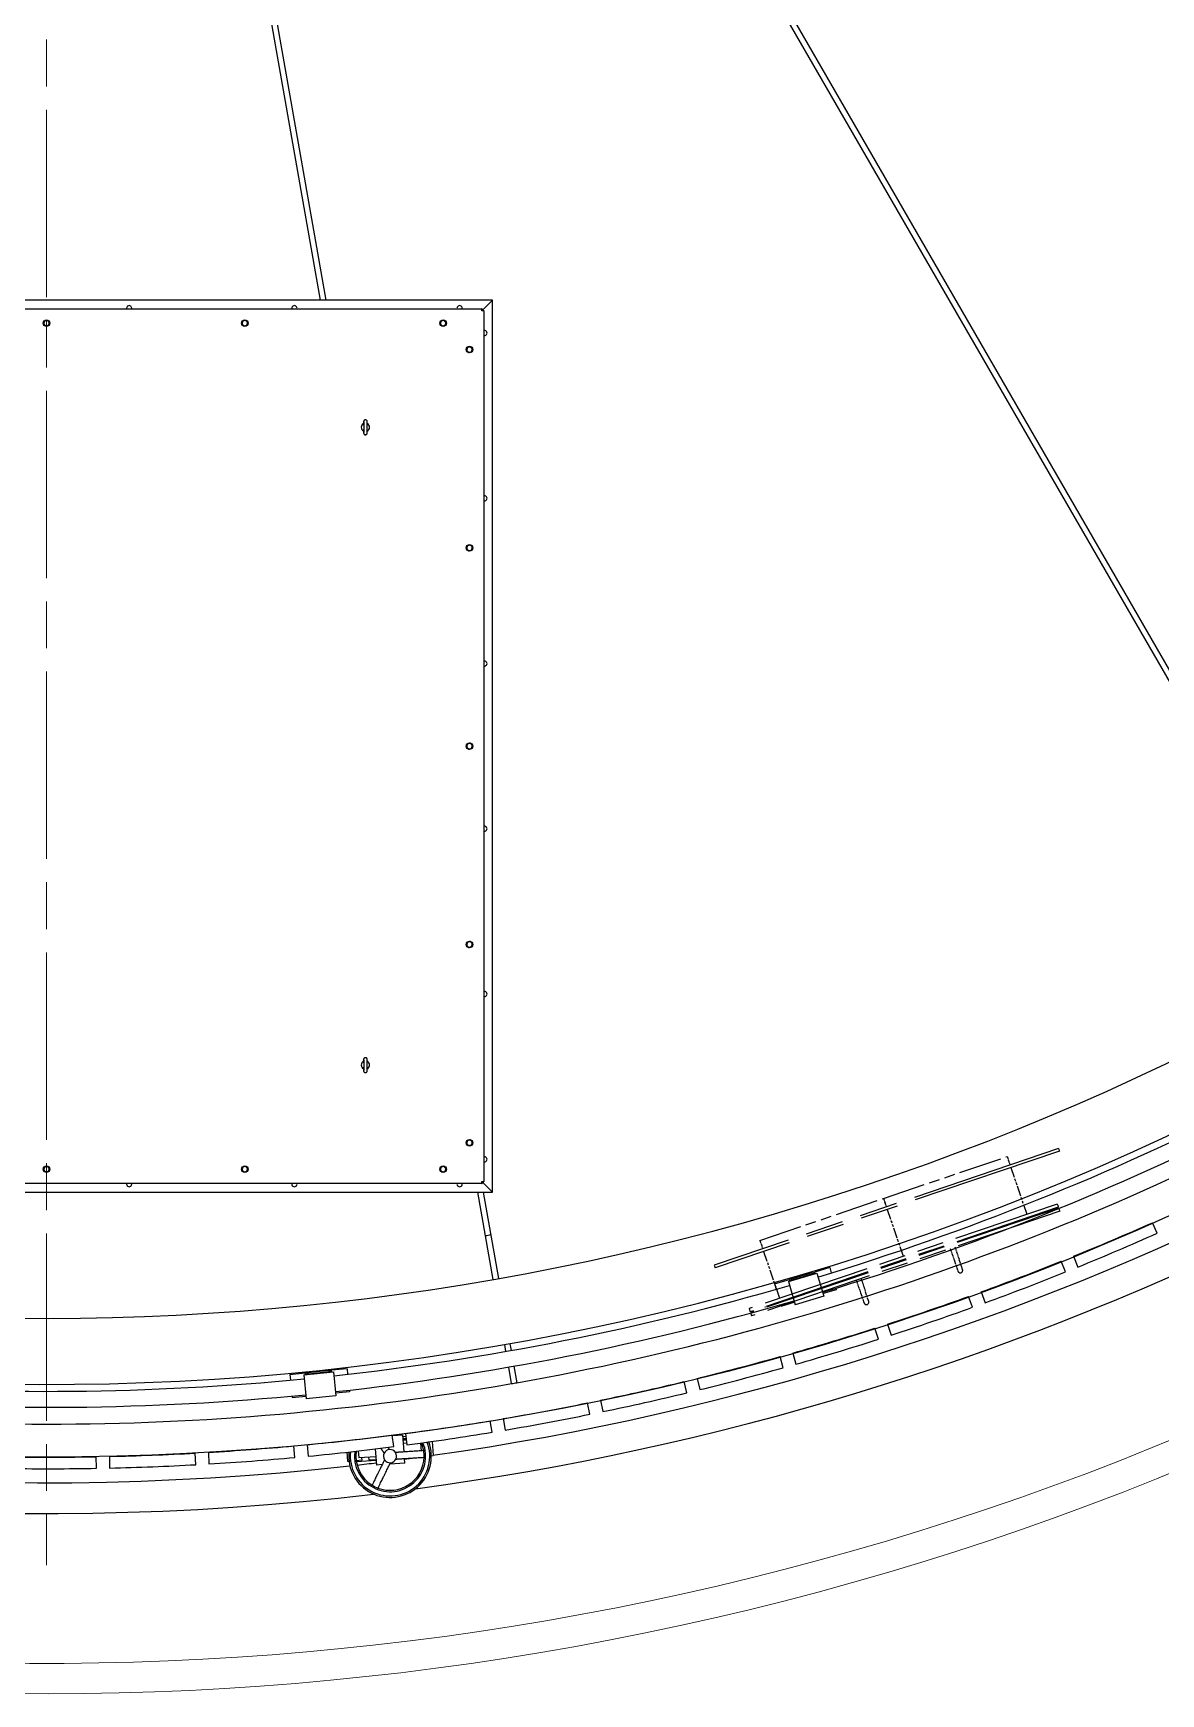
# Model space of a CAD drawing. Header units: millimetres. Extents: x 0 to 100323, y 0 to 59400.
# Drawn here: x 15212 to 18625, y 13250 to 18274 of the extents above; entities that cross this region are included whole.
import ezdxf

# ---------------------------------------------------------------- set-up
doc = ezdxf.new("R2010")
doc.units = ezdxf.units.MM
doc.header["$LTSCALE"] = 100
doc.linetypes.add('CHAIN', pattern=[0.3543, 0.2362, -0.0295, 0.0591, -0.0295])
doc.linetypes.add('DOUBLE_DASH_CHAIN', pattern=[1.2403, 0.6614, -0.0827, 0.1654, -0.0827, 0.1654, -0.0827])
for name, color, linetype, lineweight in [('Center Mark', 7, 'Continuous', 18), ('Reference', 7, 'DOUBLE_DASH_CHAIN', 25), ('Visible', 7, 'Continuous', 25)]:
    doc.layers.add(name, color=color, linetype=linetype, lineweight=lineweight)
doc.layers.add('P_Condensate (CS)', color=40, linetype='Continuous', lineweight=18, true_color=0xffbf00)

msp = doc.modelspace()

# ---------------------------------------------------------------- linework, layer by layer
at = {"layer": 'Center Mark', "linetype": 'CHAIN', "ltscale": 23.990969}
msp.add_line((15252.6, 30792.5), (15252.6, 13638.7), dxfattribs=at)
at = {"layer": 'P_Condensate (CS)'}
for radius, start, end in [(8966, 45.96509, 314.03491), (8874, 225.297, 314.02992)]:
    msp.add_arc((15252.6, 22215.6), radius, start, end, dxfattribs=at)
at = {"layer": 'Reference', "ltscale": 6.965557}
for p, q in [((18315.2, 14899.5), (17273.5, 14546.2)), ((18317.8, 14892), (17276.1, 14538.6))]:
    msp.add_line(p, q, dxfattribs=at)
at = {"layer": 'Reference', "ltscale": 1.969184}
msp.add_line((17785.7, 14748.4), (18159.7, 14875.3), dxfattribs=at)
at = {"layer": 'Reference', "ltscale": 0.085604}
for p, q in [((18159.7, 14875.3), (18168.4, 14849.7)), ((17785.7, 14748.4), (17794.4, 14722.9)), ((17785.7, 14748.4), (17794.3, 14722.8)), ((17785.7, 14748.4), (17794.4, 14722.9)), ((17411.6, 14621.5), (17420.3, 14596))]:
    msp.add_line(p, q, dxfattribs=at)
at = {"layer": 'Reference', "ltscale": 0.025294}
for p, q in [((18315.2, 14899.5), (18317.8, 14892)), ((17273.5, 14546.2), (17276.1, 14538.6))]:
    msp.add_line(p, q, dxfattribs=at)
at = {"layer": 'Reference', "ltscale": 0.476036}
for p, q in [((18171, 14842.2), (18219.2, 14700.1)), ((17796.9, 14715.3), (17845.1, 14573.2)), ((17797, 14715.3), (17845.2, 14573.2)), ((17797, 14715.3), (17845.2, 14573.2)), ((17422.8, 14588.4), (17471, 14446.3))]:
    msp.add_line(p, q, dxfattribs=at)
at = {"layer": 'Reference', "ltscale": 4.911191}
for p, q in [((18311.5, 14731.4), (17378.7, 14415)), ((18314.7, 14722), (17381.9, 14405.5)), ((18315.7, 14719.1), (17382.9, 14402.7)), ((18318.9, 14709.7), (17386.1, 14393.2))]:
    msp.add_line(p, q, dxfattribs=at)
at = {"layer": 'Reference', "ltscale": 1.969402}
msp.add_line((17411.6, 14621.5), (17785.7, 14748.4), dxfattribs=at)
at = {"layer": 'Reference', "ltscale": 0.000116064}
msp.add_line((17785.7, 14748.4), (17785.7, 14748.4), dxfattribs=at)
at = {"layer": 'Reference', "ltscale": 0.015771}
msp.add_line((17785.7, 14748.4), (17785.7, 14748.4), dxfattribs=at)
at = {"layer": 'Reference', "ltscale": 0.031642}
for p, q in [((18311.5, 14731.4), (18314.7, 14722)), ((18315.7, 14719.1), (18318.9, 14709.7)), ((17378.7, 14415), (17381.9, 14405.5)), ((17382.9, 14402.7), (17386.1, 14393.2))]:
    msp.add_line(p, q, dxfattribs=at)
at = {"layer": 'Reference', "ltscale": 0.009423}
for p, q in [((18269.7, 14706.7), (18270.7, 14703.9)), ((17426.9, 14420.8), (17427.9, 14418))]:
    msp.add_line(p, q, dxfattribs=at)
at = {"layer": 'Reference', "ltscale": 0.12687}
for p, q in [((17987.4, 14597.2), (18000.3, 14559.3)), ((18001.6, 14602), (18014.5, 14564.2)), ((17703.3, 14500.8), (17716.2, 14463)), ((17717.5, 14505.7), (17730.4, 14467.8))]:
    msp.add_line(p, q, dxfattribs=at)
at = {"layer": 'Reference', "ltscale": 0.161948}
for p, q in [((18000.3, 14559.3), (18010.7, 14528.6)), ((18024.9, 14533.4), (18014.5, 14564.2)), ((17716.2, 14463), (17726.6, 14432.2)), ((17740.8, 14437), (17730.4, 14467.8))]:
    msp.add_line(p, q, dxfattribs=at)
at = {"layer": 'Reference', "ltscale": 0.074691}
for centre in [(18017.8, 14531), (17733.7, 14434.6)]:
    msp.add_arc(centre, 7.5, 198.7381, 18.7381, dxfattribs=at)
at = {"layer": 'Visible'}
for p, q in [((19052.5, 15618), (15461.6, 21837.6)), ((15475.5, 21845.6), (19066.4, 15626)), ((16081.8, 17467), (15319.7, 21789)), ((15335.5, 21791.7), (16098.1, 17467)), ((16602.6, 17467), (13902.6, 17467)), ((13935.6, 17440), (16569.6, 17440)), ((16602.6, 17467), (16569.6, 17434)), ((16569.6, 17434), (16602.6, 17467)), ((16569.6, 17434), (16569.6, 17440)), ((16570.5, 17440), (16569.6, 17440)), ((16569.6, 17437), (16570.5, 17437)), ((16570.5, 17437), (16570.5, 17440)), ((16602.6, 14767), (16602.6, 17467)), ((16575.6, 17434), (16569.6, 17434)), ((16572.6, 17434), (16572.6, 17434.9)), ((16572.6, 17434.9), (16575.6, 17434.9)), ((16575.6, 17434), (16575.6, 17434.9)), ((16575.6, 17434), (16575.6, 14800)), ((16211.9, 17094.5), (16211.6, 17094.5)), ((16211.6, 17092.9), (16211.6, 17094.5)), ((16218.1, 17104.5), (16217.2, 17104.5)), ((16223.6, 17094.5), (16223.4, 17094.5)), ((16223.6, 17094.5), (16223.6, 17092.9)), ((16211.6, 17069.5), (16211.6, 17071)), ((16211.6, 17069.5), (16211.9, 17069.5)), ((16218.1, 17059.5), (16217.2, 17059.5)), ((16223.6, 17069.5), (16223.4, 17069.5)), ((16223.6, 17071), (16223.6, 17069.5)), ((16211.6, 15164.5), (16211.9, 15164.5)), ((16211.6, 15162.9), (16211.6, 15164.5)), ((16211.6, 15139.5), (16211.6, 15141)), ((16211.6, 15139.5), (16211.9, 15139.5)), ((16217.2, 15174.5), (16218.1, 15174.5)), ((16217.2, 15129.5), (16218.1, 15129.5)), ((16223.6, 15164.5), (16223.4, 15164.5)), ((16223.4, 15139.5), (16223.6, 15139.5)), ((16223.6, 15164.5), (16223.6, 15162.9)), ((16223.6, 15141), (16223.6, 15139.5)), ((16569.6, 14794), (13935.6, 14794)), ((16602.6, 14767), (16569.6, 14800)), ((16569.6, 14800), (16602.6, 14767)), ((16569.6, 14800), (16575.6, 14800)), ((16569.6, 14794), (16569.6, 14800)), ((16569.6, 14797), (16570.5, 14797)), ((16569.6, 14794), (16570.5, 14794)), ((16570.5, 14797), (16570.5, 14794)), ((16572.6, 14800), (16572.6, 14799.1)), ((16572.6, 14799.1), (16575.6, 14799.1)), ((16575.6, 14799.1), (16575.6, 14800)), ((13902.6, 14767), (16602.6, 14767)), ((16604.4, 14503.2), (16557.9, 14767)), ((16574.2, 14767), (16620.2, 14506)), ((18613.7, 14643), (18599.4, 14675)), ((18360.5, 14573.4), (18373.6, 14540.9)), ((17497.6, 14496.8), (17583.9, 14522.5)), ((17569, 14523.3), (17509.6, 14505.6)), ((17568, 14526.7), (17568.2, 14526.1)), ((17569, 14523.3), (17568.2, 14526.1)), ((17569, 14523.3), (17577.7, 14525.8)), ((17569.9, 14520.4), (17575.6, 14522.1)), ((17576.2, 14520.2), (17575.6, 14522.1)), ((17622.7, 14539.2), (17577.7, 14525.8)), ((17579.1, 14521), (17577.7, 14525.8)), ((17583.9, 14522.5), (17604.7, 14452.5)), ((17622.7, 14539.2), (17627.5, 14523)), ((18336.5, 14526), (18323.4, 14558.4)), ((17455.9, 14489.7), (17501, 14503.1)), ((17455.9, 14489.7), (17460.7, 14473.5)), ((17497.6, 14496.8), (17518.4, 14426.9)), ((17509.6, 14505.6), (17501, 14503.1)), ((17502.4, 14498.3), (17501, 14503.1)), ((17510.5, 14502.7), (17504.7, 14501)), ((17505.3, 14499.1), (17504.7, 14501)), ((17508.6, 14509), (17508.8, 14508.5)), ((17508.8, 14508.5), (17509.6, 14505.6)), ((17510.5, 14502.7), (17569.9, 14520.4)), ((17642.7, 14472.1), (17603.3, 14460.4)), ((17641.3, 14476.7), (17642.7, 14472.1)), ((17474.5, 14427.2), (17475.8, 14422.6)), ((17475.8, 14422.6), (17515.2, 14434.2)), ((17515.2, 14434.2), (17516.1, 14434.5)), ((17604.7, 14452.5), (17518.4, 14426.9)), ((17602.4, 14460.2), (17603.3, 14460.4)), ((18055.3, 14419.1), (18043.3, 14452)), ((18080.9, 14465.6), (18092.9, 14432.7)), ((17770.3, 14322.4), (17759.6, 14355.7)), ((17797.7, 14368), (17808.4, 14334.7)), ((16642.8, 14285.7), (16639.1, 14306.2)), ((16654.9, 14309), (16658.5, 14288.5)), ((17511, 14280.8), (17520.5, 14247.1)), ((15989, 14215.5), (16035.7, 14220.3)), ((16031.2, 14214.8), (16120.8, 14224)), ((16044.7, 14221.2), (16035.7, 14220.3)), ((16036.2, 14215.3), (16035.7, 14220.3)), ((16044.3, 14224.7), (16044.4, 14224.2)), ((16044.4, 14224.2), (16044.7, 14221.2)), ((16106.3, 14227.6), (16044.7, 14221.2)), ((16045, 14218.2), (16106.6, 14224.6)), ((16106, 14231.1), (16106, 14230.5)), ((16106.3, 14227.6), (16106, 14230.5)), ((16106.3, 14227.6), (16115.3, 14228.5)), ((16106.6, 14224.6), (16112.6, 14225.2)), ((16112.8, 14223.2), (16112.6, 14225.2)), ((16162, 14233.3), (16115.3, 14228.5)), ((16115.8, 14223.5), (16115.3, 14228.5)), ((16120.8, 14224), (16128.2, 14151.4)), ((16162, 14233.3), (16163.8, 14216.5)), ((16660, 14188.1), (16651.2, 14238.1)), ((16666.9, 14240.9), (16675.7, 14190.8)), ((17482, 14236.2), (17472.5, 14269.9)), ((15989, 14215.5), (15990.7, 14198.7)), ((16031.2, 14214.8), (16038.7, 14142.2)), ((16045, 14218.2), (16039, 14217.6)), ((16039.2, 14215.6), (16039, 14217.6)), ((17190.8, 14160.5), (17182.6, 14194.5)), ((17221.4, 14204), (17229.7, 14170)), ((15995.6, 14150.6), (15996.1, 14145.8)), ((15996.1, 14145.8), (16036.9, 14150)), ((16036.9, 14150), (16037.9, 14150.1)), ((16128.2, 14151.4), (16038.7, 14142.2)), ((16127.4, 14159.4), (16128.4, 14159.5)), ((16169.2, 14163.7), (16128.4, 14159.5)), ((16168.7, 14168.5), (16169.2, 14163.7)), ((16897.1, 14095.5), (16890, 14129.7)), ((16929.2, 14137.8), (16936.2, 14103.5)), ((16601.1, 14041.1), (16595.3, 14075.6)), ((16634.8, 14082.2), (16640.6, 14047.7)), ((16303.4, 13997.5), (16298.9, 14032.2)), ((16299, 14031.3), (16331, 14033.4)), ((16334.4, 13981.5), (16331, 14033.4)), ((16339.8, 14027.9), (16331.4, 14027.4)), ((16340.6, 14022), (16331.8, 14021.4)), ((16338.5, 14037.4), (16343.1, 14002.7)), ((15704.2, 13942.9), (15702.2, 13977.9)), ((15742.2, 13980.2), (15744.1, 13945.2)), ((16004.3, 13964.8), (16001, 13999.6)), ((16040.9, 14003.4), (16044.1, 13968.5)), ((16161.2, 13980.6), (16163, 13953.2)), ((16195.9, 13984.5), (16197.3, 13963.5)), ((16247.6, 13990.6), (16250.8, 13941.9)), ((16340.9, 14019), (16332, 14018.4)), ((16340.9, 14019), (16332, 14018.4)), ((16341.2, 14017), (16332.1, 14016.4)), ((16332.6, 14008.4), (16342.2, 14009)), ((16384.8, 14008.3), (16386.3, 13984.9)), ((16417.1, 13969.8), (16422.2, 13970.2)), ((16419.4, 14013.2), (16422.2, 13970.2)), ((15403.5, 13932), (15402.8, 13967)), ((15442.8, 13967.8), (15443.5, 13932.8)), ((16163, 13953.2), (16168.1, 13953.6)), ((16206.7, 13956.1), (16189.9, 13955)), ((16190.2, 13953), (16249.8, 13956.9)), ((16249.2, 13966.9), (16197.3, 13963.5)), ((16206.2, 13964.1), (16206.7, 13956.1)), ((16227.3, 13965.5), (16227.8, 13957.5)), ((16227.8, 13957.5), (16249.7, 13958.9)), ((16268.4, 13943.1), (16250.8, 13941.9)), ((16336.6, 13947.5), (16291.4, 13944.6)), ((16336.6, 13947.5), (16335.7, 13961.5))]:
    msp.add_line(p, q, dxfattribs=at)
for centre, radius in [((15252.6, 22215.6), 8250), ((15252.6, 17397), 10), ((15852.6, 17397), 10), ((16452.6, 17397), 10), ((16532.6, 17317), 10), ((16532.6, 16717), 10), ((16532.6, 16117), 10), ((16532.6, 15517), 10), ((16532.6, 14917), 10), ((15252.6, 14837), 10), ((15852.6, 14837), 10), ((16452.6, 14837), 10)]:
    msp.add_circle(centre, radius, dxfattribs=at)
for centre, radius, start, end in [((15252.6, 22215.6), 8420, 9.75585, 276.75081), ((15252.6, 22215.6), 8326.9, 9.19557, 276.32923), ((15252.6, 22215.6), 8030, 304.01786, 74.21), ((15252.6, 22215.6), 8326.9, 278.07368, 351.61642), ((15252.6, 22215.6), 8420, 277.61744, 350.36105), ((15252.6, 22215.6), 8030, 205.79, 303.30742), ((15252.6, 22215.6), 7830, 206.60031, 297.7969), ((15502.6, 17442), 8, 345.4557, 194.5443), ((16002.6, 17442), 8, 345.4557, 194.5443), ((16502.6, 17442), 8, 345.4557, 194.5443), ((15252.6, 17397), 8, 158.1197, 218.1197), ((15252.6, 17397), 8, 98.1197, 158.1197), ((15252.6, 17397), 8, 218.1197, 278.1197), ((15252.6, 17397), 8, 38.1197, 98.1197), ((15252.6, 17397), 8, 278.1197, 338.1197), ((15252.6, 17397), 8, 338.1197, 38.1197), ((15852.6, 17397), 8, 158.1197, 218.1197), ((15852.6, 17397), 8, 98.1197, 158.1197), ((15852.6, 17397), 8, 218.1197, 278.1197), ((15852.6, 17397), 8, 38.1197, 98.1197), ((15852.6, 17397), 8, 278.1197, 338.1197), ((15852.6, 17397), 8, 338.1197, 38.1197), ((16452.6, 17397), 8, 158.1197, 218.1197), ((16452.6, 17397), 8, 98.1197, 158.1197), ((16452.6, 17397), 8, 218.1197, 278.1197), ((16452.6, 17397), 8, 38.1197, 98.1197), ((16452.6, 17397), 8, 278.1197, 338.1197), ((16452.6, 17397), 8, 338.1197, 38.1197), ((16577.6, 17367), 8, 255.4557, 104.5443), ((16532.6, 17317), 8, 165.5423, 225.5423), ((16532.6, 17317), 8, 105.5423, 165.5423), ((16532.6, 17317), 8, 225.5423, 285.5423), ((16532.6, 17317), 8, 45.5423, 105.5423), ((16532.6, 17317), 8, 285.5423, 345.5423), ((16532.6, 17317), 8, 345.5423, 45.5423), ((16217.6, 17082), 12.5, 117.6471, 242.3529), ((16217.6, 17082), 12.5, 297.6471, 62.3529), ((16577.6, 16867), 8, 255.4557, 104.5443), ((16532.6, 16717), 8, 165.5423, 225.5423), ((16532.6, 16717), 8, 105.5423, 165.5423), ((16532.6, 16717), 8, 225.5423, 285.5423), ((16532.6, 16717), 8, 45.5423, 105.5423), ((16532.6, 16717), 8, 285.5423, 345.5423), ((16532.6, 16717), 8, 345.5423, 45.5423), ((16577.6, 16367), 8, 255.4557, 104.5443), ((16532.6, 16117), 8, 165.5423, 225.5423), ((16532.6, 16117), 8, 105.5423, 165.5423), ((16532.6, 16117), 8, 225.5423, 285.5423), ((16532.6, 16117), 8, 45.5423, 105.5423), ((16532.6, 16117), 8, 285.5423, 345.5423), ((16532.6, 16117), 8, 345.5423, 45.5423), ((16577.6, 15867), 8, 255.4557, 104.5443), ((16532.6, 15517), 8, 165.5423, 225.5423), ((16532.6, 15517), 8, 105.5423, 165.5423), ((16532.6, 15517), 8, 225.5423, 285.5423), ((16532.6, 15517), 8, 45.5423, 105.5423), ((16532.6, 15517), 8, 285.5423, 345.5423), ((16532.6, 15517), 8, 345.5423, 45.5423), ((16577.6, 15367), 8, 255.4557, 104.5443), ((16217.6, 15152), 12.5, 117.6471, 242.3529), ((16217.6, 15152), 12.5, 297.6471, 62.3529), ((15252.6, 22215.6), 8150, 280.05624, 299.94376), ((15252.6, 22215.6), 8050.8, 286.85789, 296.87592), ((15252.6, 22215.6), 8099.1, 286.85598, 296.87783), ((16532.6, 14917), 8, 105.5423, 165.5423), ((16532.6, 14917), 8, 45.5423, 105.5423), ((16532.6, 14917), 8, 165.5423, 225.5423), ((16532.6, 14917), 8, 225.5423, 285.5423), ((16532.6, 14917), 8, 285.5423, 345.5423), ((16532.6, 14917), 8, 345.5423, 45.5423), ((16577.6, 14867), 8, 255.4557, 104.5443), ((15252.6, 14837), 8, 158.1197, 218.1197), ((15252.6, 14837), 8, 98.1197, 158.1197), ((15252.6, 14837), 8, 218.1197, 278.1197), ((15252.6, 14837), 8, 38.1197, 98.1197), ((15252.6, 14837), 8, 278.1197, 338.1197), ((15252.6, 14837), 8, 338.1197, 38.1197), ((15852.6, 14837), 8, 158.1197, 218.1197), ((15852.6, 14837), 8, 98.1197, 158.1197), ((15852.6, 14837), 8, 218.1197, 278.1197), ((15852.6, 14837), 8, 38.1197, 98.1197), ((15852.6, 14837), 8, 278.1197, 338.1197), ((15852.6, 14837), 8, 338.1197, 38.1197), ((16452.6, 14837), 8, 158.1197, 218.1197), ((16452.6, 14837), 8, 98.1197, 158.1197), ((16452.6, 14837), 8, 218.1197, 278.1197), ((16452.6, 14837), 8, 38.1197, 98.1197), ((16452.6, 14837), 8, 278.1197, 338.1197), ((16452.6, 14837), 8, 338.1197, 38.1197), ((15502.6, 14792), 8, 165.4557, 14.5443), ((16002.6, 14792), 8, 165.4557, 14.5443), ((16502.6, 14792), 8, 165.4557, 14.5443), ((15252.6, 22215.6), 8250, 292.13007, 293.93319), ((15252.6, 22215.6), 7695, 279.94043, 280.05957), ((15252.6, 22215.6), 8285, 292.12948, 293.93378), ((15252.6, 22215.6), 8250, 290.04914, 291.85227), ((15252.6, 22215.6), 8285, 290.04856, 291.85286), ((15252.6, 22215.6), 8050.8, 276.19935, 286.21738), ((15252.6, 22215.6), 8099.1, 276.19744, 286.21929), ((15252.6, 22215.6), 8250, 287.96822, 289.77134), ((15252.6, 22215.6), 8285, 287.96763, 289.77193), ((15252.6, 22215.6), 8250, 285.88729, 287.69042), ((15252.6, 22215.6), 8285, 285.88671, 287.69101), ((15252.6, 22215.6), 8250, 283.80637, 285.60949), ((15252.6, 22215.6), 8285, 283.80578, 285.61008), ((15252.6, 22215.6), 8150, 260.05624, 279.94376), ((15252.6, 22215.6), 8050.8, 265.54081, 275.55884), ((15252.6, 22215.6), 8150, 279.94376, 280.05624), ((15252.6, 22215.6), 8250, 281.72544, 283.52857), ((15252.6, 22215.6), 8099.1, 265.5389, 275.56075), ((15252.6, 22215.6), 8250, 279.64452, 281.44764), ((15252.6, 22215.6), 8285, 281.72486, 283.52916), ((15252.6, 22215.6), 8250, 277.56359, 279.36672), ((15252.6, 22215.6), 8285, 279.64393, 281.44823), ((15252.6, 22215.6), 8250, 275.48267, 277.2858), ((15252.6, 22215.6), 8285, 277.56301, 279.36731), ((15252.6, 22215.6), 8250, 271.32082, 273.12395), ((15252.6, 22215.6), 8250, 273.40174, 275.20487), ((15252.6, 22215.6), 8285, 275.48208, 277.28638), ((16292.1, 13968.7), 125, 174.1977, 20.1706), ((16292.1, 13968.7), 120.3, 173.7175, 20.6508), ((16292.1, 13968.7), 107.7, 172.1956, 22.1727), ((16292.1, 13968.7), 103.2, 171.5588, 238.1737), ((16292.1, 13968.7), 20, 153.7356, 213.7356), ((16292.1, 13968.7), 20, 93.7356, 153.7356), ((16292.1, 13968.7), 20, 33.7356, 93.7356), ((16292.1, 13968.7), 20, 333.7356, 33.7356), ((16292.1, 13968.7), 103.2, 9.2974, 22.8095), ((16292.1, 13968.7), 103.2, 358.1737, 9.2974), ((15252.6, 22215.6), 8285, 269.23931, 271.04361), ((15252.6, 22215.6), 8250, 269.23989, 271.04302), ((15252.6, 22215.6), 8285, 271.32023, 273.12453), ((15252.6, 22215.6), 8285, 273.40116, 275.20546), ((15252.6, 22215.6), 8326.9, 276.4808, 276.88167), ((16292.1, 13968.7), 103.2, 249.2974, 358.1737), ((16292.1, 13968.7), 20, 213.7356, 273.7356), ((16292.1, 13968.7), 20, 273.7356, 333.7356), ((15252.6, 22215.6), 8326.9, 277.47449, 277.68306), ((16292.1, 13968.7), 103.2, 238.1737, 249.2974)]:
    msp.add_arc(centre, radius, start, end, dxfattribs=at)
for points, weights in [([(15245.2, 17400), (15244.4, 17398), (15243.5, 17395.7)], [1, 1.03814443452, 1.0003653387]), ([(15243.5, 17395.7), (15245, 17393.7), (15246.3, 17392)], [1.0003653387, 1.03814443452, 1]), ([(15246.9, 17404.2), (15246, 17401.9), (15245.2, 17400)], [1.0003653387, 1.03814443452, 1]), ([(15246.3, 17392), (15247.7, 17390.3), (15249.2, 17388.4)], [1, 1.03814443452, 1.0003653387]), ([(15251.5, 17404.9), (15249.4, 17404.6), (15246.9, 17404.2)], [1, 1.03814443452, 1.0003653387]), ([(15249.2, 17388.4), (15251.6, 17388.8), (15253.8, 17389.1)], [1.0003653387, 1.03814443452, 1]), ([(15256.1, 17405.5), (15253.6, 17405.2), (15251.5, 17404.9)], [1.0003653387, 1.03814443452, 1]), ([(15253.8, 17389.1), (15255.9, 17389.4), (15258.3, 17389.7)], [1, 1.03814443452, 1.0003653387]), ([(15258.9, 17401.9), (15257.6, 17403.6), (15256.1, 17405.5)], [1, 1.03814443452, 1.0003653387]), ([(15258.3, 17389.7), (15259.3, 17392), (15260.1, 17394)], [1.0003653387, 1.03814443452, 1]), ([(15261.8, 17398.3), (15260.3, 17400.2), (15258.9, 17401.9)], [1.0003653387, 1.03814443452, 1]), ([(15260.1, 17394), (15260.9, 17396), (15261.8, 17398.3)], [1, 1.03814443452, 1.0003653387]), ([(15845.2, 17400), (15844.4, 17398), (15843.5, 17395.7)], [1, 1.03814443452, 1.0003653387]), ([(15843.5, 17395.7), (15845, 17393.7), (15846.3, 17392)], [1.0003653387, 1.03814443452, 1]), ([(15846.9, 17404.2), (15846, 17401.9), (15845.2, 17400)], [1.0003653387, 1.03814443452, 1]), ([(15846.3, 17392), (15847.7, 17390.3), (15849.2, 17388.4)], [1, 1.03814443452, 1.0003653387]), ([(15851.5, 17404.9), (15849.4, 17404.6), (15846.9, 17404.2)], [1, 1.03814443452, 1.0003653387]), ([(15849.2, 17388.4), (15851.6, 17388.8), (15853.8, 17389.1)], [1.0003653387, 1.03814443452, 1]), ([(15856.1, 17405.5), (15853.6, 17405.2), (15851.5, 17404.9)], [1.0003653387, 1.03814443452, 1]), ([(15853.8, 17389.1), (15855.9, 17389.4), (15858.3, 17389.7)], [1, 1.03814443452, 1.0003653387]), ([(15858.9, 17401.9), (15857.6, 17403.6), (15856.1, 17405.5)], [1, 1.03814443452, 1.0003653387]), ([(15858.3, 17389.7), (15859.3, 17392), (15860.1, 17394)], [1.0003653387, 1.03814443452, 1]), ([(15861.8, 17398.3), (15860.3, 17400.2), (15858.9, 17401.9)], [1.0003653387, 1.03814443452, 1]), ([(15860.1, 17394), (15860.9, 17396), (15861.8, 17398.3)], [1, 1.03814443452, 1.0003653387]), ([(16445.2, 17400), (16444.4, 17398), (16443.5, 17395.7)], [1, 1.03814443452, 1.0003653387]), ([(16443.5, 17395.7), (16445, 17393.7), (16446.3, 17392)], [1.0003653387, 1.03814443452, 1]), ([(16446.9, 17404.2), (16446, 17401.9), (16445.2, 17400)], [1.0003653387, 1.03814443452, 1]), ([(16446.3, 17392), (16447.7, 17390.3), (16449.2, 17388.4)], [1, 1.03814443452, 1.0003653387]), ([(16451.5, 17404.9), (16449.4, 17404.6), (16446.9, 17404.2)], [1, 1.03814443452, 1.0003653387]), ([(16449.2, 17388.4), (16451.6, 17388.8), (16453.8, 17389.1)], [1.0003653387, 1.03814443452, 1]), ([(16456.1, 17405.5), (16453.6, 17405.2), (16451.5, 17404.9)], [1.0003653387, 1.03814443452, 1]), ([(16453.8, 17389.1), (16455.9, 17389.4), (16458.3, 17389.7)], [1, 1.03814443452, 1.0003653387]), ([(16458.9, 17401.9), (16457.6, 17403.6), (16456.1, 17405.5)], [1, 1.03814443452, 1.0003653387]), ([(16458.3, 17389.7), (16459.3, 17392), (16460.1, 17394)], [1.0003653387, 1.03814443452, 1]), ([(16461.8, 17398.3), (16460.3, 17400.2), (16458.9, 17401.9)], [1.0003653387, 1.03814443452, 1]), ([(16460.1, 17394), (16460.9, 17396), (16461.8, 17398.3)], [1, 1.03814443452, 1.0003653387]), ([(16524.9, 17319), (16524.4, 17316.9), (16523.7, 17314.5)], [1, 1.03814443452, 1.0003653387]), ([(16523.7, 17314.5), (16525.5, 17312.8), (16527, 17311.3)], [1.0003653387, 1.03814443452, 1]), ([(16526, 17323.4), (16525.4, 17321), (16524.9, 17319)], [1.0003653387, 1.03814443452, 1]), ([(16530.5, 17324.7), (16528.4, 17324.1), (16526, 17323.4)], [1, 1.03814443452, 1.0003653387]), ([(16527, 17311.3), (16528.6, 17309.8), (16530.3, 17308)], [1, 1.03814443452, 1.0003653387]), ([(16530.3, 17308), (16532.7, 17308.7), (16534.8, 17309.3)], [1.0003653387, 1.03814443452, 1]), ([(16534.9, 17325.9), (16532.6, 17325.3), (16530.5, 17324.7)], [1.0003653387, 1.03814443452, 1]), ([(16534.8, 17309.3), (16536.8, 17309.8), (16539.2, 17310.5)], [1, 1.03814443452, 1.0003653387]), ([(16538.2, 17322.7), (16536.7, 17324.2), (16534.9, 17325.9)], [1, 1.03814443452, 1.0003653387]), ([(16541.5, 17319.4), (16539.8, 17321.2), (16538.2, 17322.7)], [1.0003653387, 1.03814443452, 1]), ([(16539.2, 17310.5), (16539.8, 17312.9), (16540.4, 17315)], [1.0003653387, 1.03814443452, 1]), ([(16540.4, 17315), (16540.9, 17317.1), (16541.5, 17319.4)], [1, 1.03814443452, 1.0003653387]), ([(16211.8, 17093), (16211.8, 17092.4), (16211.8, 17091.8)], [1, 1.03210525676, 1.06244661735]), ([(16223.4, 17091.8), (16223.4, 17092.4), (16223.4, 17093)], [1.06244661735, 1.03210525676, 1]), ([(16211.8, 17072.1), (16211.8, 17071.5), (16211.8, 17070.9)], [1.06244661735, 1.03210525676, 1]), ([(16223.4, 17070.9), (16223.4, 17071.5), (16223.4, 17072.1)], [1, 1.03210525676, 1.06244661735]), ([(16524.9, 16719), (16524.4, 16716.9), (16523.7, 16714.5)], [1, 1.03814443452, 1.0003653387]), ([(16523.7, 16714.5), (16525.5, 16712.8), (16527, 16711.3)], [1.0003653387, 1.03814443452, 1]), ([(16526, 16723.4), (16525.4, 16721), (16524.9, 16719)], [1.0003653387, 1.03814443452, 1]), ([(16530.5, 16724.7), (16528.4, 16724.1), (16526, 16723.4)], [1, 1.03814443452, 1.0003653387]), ([(16527, 16711.3), (16528.6, 16709.8), (16530.3, 16708)], [1, 1.03814443452, 1.0003653387]), ([(16530.3, 16708), (16532.7, 16708.7), (16534.8, 16709.3)], [1.0003653387, 1.03814443452, 1]), ([(16534.9, 16725.9), (16532.6, 16725.3), (16530.5, 16724.7)], [1.0003653387, 1.03814443452, 1]), ([(16534.8, 16709.3), (16536.8, 16709.8), (16539.2, 16710.5)], [1, 1.03814443452, 1.0003653387]), ([(16538.2, 16722.7), (16536.7, 16724.2), (16534.9, 16725.9)], [1, 1.03814443452, 1.0003653387]), ([(16541.5, 16719.4), (16539.8, 16721.2), (16538.2, 16722.7)], [1.0003653387, 1.03814443452, 1]), ([(16539.2, 16710.5), (16539.8, 16712.9), (16540.4, 16715)], [1.0003653387, 1.03814443452, 1]), ([(16540.4, 16715), (16540.9, 16717.1), (16541.5, 16719.4)], [1, 1.03814443452, 1.0003653387]), ([(16524.9, 16119), (16524.4, 16116.9), (16523.7, 16114.5)], [1, 1.03814443452, 1.0003653387]), ([(16523.7, 16114.5), (16525.5, 16112.8), (16527, 16111.3)], [1.0003653387, 1.03814443452, 1]), ([(16526, 16123.4), (16525.4, 16121), (16524.9, 16119)], [1.0003653387, 1.03814443452, 1]), ([(16530.5, 16124.7), (16528.4, 16124.1), (16526, 16123.4)], [1, 1.03814443452, 1.0003653387]), ([(16527, 16111.3), (16528.6, 16109.8), (16530.3, 16108)], [1, 1.03814443452, 1.0003653387]), ([(16530.3, 16108), (16532.7, 16108.7), (16534.8, 16109.3)], [1.0003653387, 1.03814443452, 1]), ([(16534.9, 16125.9), (16532.6, 16125.3), (16530.5, 16124.7)], [1.0003653387, 1.03814443452, 1]), ([(16534.8, 16109.3), (16536.8, 16109.8), (16539.2, 16110.5)], [1, 1.03814443452, 1.0003653387]), ([(16538.2, 16122.7), (16536.7, 16124.2), (16534.9, 16125.9)], [1, 1.03814443452, 1.0003653387]), ([(16541.5, 16119.4), (16539.8, 16121.2), (16538.2, 16122.7)], [1.0003653387, 1.03814443452, 1]), ([(16539.2, 16110.5), (16539.8, 16112.9), (16540.4, 16115)], [1.0003653387, 1.03814443452, 1]), ([(16540.4, 16115), (16540.9, 16117.1), (16541.5, 16119.4)], [1, 1.03814443452, 1.0003653387]), ([(16524.9, 15519), (16524.4, 15516.9), (16523.7, 15514.5)], [1, 1.03814443452, 1.0003653387]), ([(16523.7, 15514.5), (16525.5, 15512.8), (16527, 15511.3)], [1.0003653387, 1.03814443452, 1]), ([(16526, 15523.4), (16525.4, 15521), (16524.9, 15519)], [1.0003653387, 1.03814443452, 1]), ([(16530.5, 15524.7), (16528.4, 15524.1), (16526, 15523.4)], [1, 1.03814443452, 1.0003653387]), ([(16527, 15511.3), (16528.6, 15509.8), (16530.3, 15508)], [1, 1.03814443452, 1.0003653387]), ([(16530.3, 15508), (16532.7, 15508.7), (16534.8, 15509.3)], [1.0003653387, 1.03814443452, 1]), ([(16534.9, 15525.9), (16532.6, 15525.3), (16530.5, 15524.7)], [1.0003653387, 1.03814443452, 1]), ([(16534.8, 15509.3), (16536.8, 15509.8), (16539.2, 15510.5)], [1, 1.03814443452, 1.0003653387]), ([(16538.2, 15522.7), (16536.7, 15524.2), (16534.9, 15525.9)], [1, 1.03814443452, 1.0003653387]), ([(16541.5, 15519.4), (16539.8, 15521.2), (16538.2, 15522.7)], [1.0003653387, 1.03814443452, 1]), ([(16539.2, 15510.5), (16539.8, 15512.9), (16540.4, 15515)], [1.0003653387, 1.03814443452, 1]), ([(16540.4, 15515), (16540.9, 15517.1), (16541.5, 15519.4)], [1, 1.03814443452, 1.0003653387]), ([(16211.8, 15163), (16211.8, 15162.4), (16211.8, 15161.8)], [1, 1.03210525676, 1.06244661735]), ([(16211.8, 15142.1), (16211.8, 15141.5), (16211.8, 15140.9)], [1.06244661735, 1.03210525676, 1]), ([(16223.4, 15161.8), (16223.4, 15162.4), (16223.4, 15163)], [1.06244661735, 1.03210525676, 1]), ([(16223.4, 15140.9), (16223.4, 15141.5), (16223.4, 15142.1)], [1, 1.03210525676, 1.06244661735]), ([(16530.5, 14924.7), (16528.4, 14924.1), (16526, 14923.4)], [1, 1.03814443452, 1.0003653387]), ([(16534.9, 14925.9), (16532.6, 14925.3), (16530.5, 14924.7)], [1.0003653387, 1.03814443452, 1]), ([(16538.2, 14922.7), (16536.7, 14924.2), (16534.9, 14925.9)], [1, 1.03814443452, 1.0003653387]), ([(16524.9, 14919), (16524.4, 14916.9), (16523.7, 14914.5)], [1, 1.03814443452, 1.0003653387]), ([(16523.7, 14914.5), (16525.5, 14912.8), (16527, 14911.3)], [1.0003653387, 1.03814443452, 1]), ([(16526, 14923.4), (16525.4, 14921), (16524.9, 14919)], [1.0003653387, 1.03814443452, 1]), ([(16527, 14911.3), (16528.6, 14909.8), (16530.3, 14908)], [1, 1.03814443452, 1.0003653387]), ([(16530.3, 14908), (16532.7, 14908.7), (16534.8, 14909.3)], [1.0003653387, 1.03814443452, 1]), ([(16534.8, 14909.3), (16536.8, 14909.8), (16539.2, 14910.5)], [1, 1.03814443452, 1.0003653387]), ([(16541.5, 14919.4), (16539.8, 14921.2), (16538.2, 14922.7)], [1.0003653387, 1.03814443452, 1]), ([(16539.2, 14910.5), (16539.8, 14912.9), (16540.4, 14915)], [1.0003653387, 1.03814443452, 1]), ([(16540.4, 14915), (16540.9, 14917.1), (16541.5, 14919.4)], [1, 1.03814443452, 1.0003653387]), ([(15245.2, 14840), (15244.4, 14838), (15243.5, 14835.7)], [1, 1.03814443452, 1.0003653387]), ([(15243.5, 14835.7), (15245, 14833.7), (15246.3, 14832)], [1.0003653387, 1.03814443452, 1]), ([(15246.9, 14844.2), (15246, 14841.9), (15245.2, 14840)], [1.0003653387, 1.03814443452, 1]), ([(15246.3, 14832), (15247.7, 14830.3), (15249.2, 14828.4)], [1, 1.03814443452, 1.0003653387]), ([(15251.5, 14844.9), (15249.4, 14844.6), (15246.9, 14844.2)], [1, 1.03814443452, 1.0003653387]), ([(15249.2, 14828.4), (15251.6, 14828.8), (15253.8, 14829.1)], [1.0003653387, 1.03814443452, 1]), ([(15256.1, 14845.5), (15253.6, 14845.2), (15251.5, 14844.9)], [1.0003653387, 1.03814443452, 1]), ([(15253.8, 14829.1), (15255.9, 14829.4), (15258.3, 14829.7)], [1, 1.03814443452, 1.0003653387]), ([(15258.9, 14841.9), (15257.6, 14843.6), (15256.1, 14845.5)], [1, 1.03814443452, 1.0003653387]), ([(15258.3, 14829.7), (15259.3, 14832), (15260.1, 14834)], [1.0003653387, 1.03814443452, 1]), ([(15261.8, 14838.3), (15260.3, 14840.2), (15258.9, 14841.9)], [1.0003653387, 1.03814443452, 1]), ([(15260.1, 14834), (15260.9, 14836), (15261.8, 14838.3)], [1, 1.03814443452, 1.0003653387]), ([(15845.2, 14840), (15844.4, 14838), (15843.5, 14835.7)], [1, 1.03814443452, 1.0003653387]), ([(15843.5, 14835.7), (15845, 14833.7), (15846.3, 14832)], [1.0003653387, 1.03814443452, 1]), ([(15846.9, 14844.2), (15846, 14841.9), (15845.2, 14840)], [1.0003653387, 1.03814443452, 1]), ([(15846.3, 14832), (15847.7, 14830.3), (15849.2, 14828.4)], [1, 1.03814443452, 1.0003653387]), ([(15851.5, 14844.9), (15849.4, 14844.6), (15846.9, 14844.2)], [1, 1.03814443452, 1.0003653387]), ([(15849.2, 14828.4), (15851.6, 14828.8), (15853.8, 14829.1)], [1.0003653387, 1.03814443452, 1]), ([(15856.1, 14845.5), (15853.6, 14845.2), (15851.5, 14844.9)], [1.0003653387, 1.03814443452, 1]), ([(15853.8, 14829.1), (15855.9, 14829.4), (15858.3, 14829.7)], [1, 1.03814443452, 1.0003653387]), ([(15858.9, 14841.9), (15857.6, 14843.6), (15856.1, 14845.5)], [1, 1.03814443452, 1.0003653387]), ([(15858.3, 14829.7), (15859.3, 14832), (15860.1, 14834)], [1.0003653387, 1.03814443452, 1]), ([(15861.8, 14838.3), (15860.3, 14840.2), (15858.9, 14841.9)], [1.0003653387, 1.03814443452, 1]), ([(15860.1, 14834), (15860.9, 14836), (15861.8, 14838.3)], [1, 1.03814443452, 1.0003653387]), ([(16445.2, 14840), (16444.4, 14838), (16443.5, 14835.7)], [1, 1.03814443452, 1.0003653387]), ([(16443.5, 14835.7), (16445, 14833.7), (16446.3, 14832)], [1.0003653387, 1.03814443452, 1]), ([(16446.9, 14844.2), (16446, 14841.9), (16445.2, 14840)], [1.0003653387, 1.03814443452, 1]), ([(16446.3, 14832), (16447.7, 14830.3), (16449.2, 14828.4)], [1, 1.03814443452, 1.0003653387]), ([(16451.5, 14844.9), (16449.4, 14844.6), (16446.9, 14844.2)], [1, 1.03814443452, 1.0003653387]), ([(16449.2, 14828.4), (16451.6, 14828.8), (16453.8, 14829.1)], [1.0003653387, 1.03814443452, 1]), ([(16456.1, 14845.5), (16453.6, 14845.2), (16451.5, 14844.9)], [1.0003653387, 1.03814443452, 1]), ([(16453.8, 14829.1), (16455.9, 14829.4), (16458.3, 14829.7)], [1, 1.03814443452, 1.0003653387]), ([(16458.9, 14841.9), (16457.6, 14843.6), (16456.1, 14845.5)], [1, 1.03814443452, 1.0003653387]), ([(16458.3, 14829.7), (16459.3, 14832), (16460.1, 14834)], [1.0003653387, 1.03814443452, 1]), ([(16461.8, 14838.3), (16460.3, 14840.2), (16458.9, 14841.9)], [1.0003653387, 1.03814443452, 1]), ([(16460.1, 14834), (16460.9, 14836), (16461.8, 14838.3)], [1, 1.03814443452, 1.0003653387]), ([(16264.1, 13992.6), (16270.7, 13982.8), (16274.2, 13977.5)], [1.18255569517, 1.14734496787, 1]), ([(16290.8, 13988.6), (16288.9, 13991.5), (16286.3, 13995.4)], [1, 1.07391742545, 1.11961457254]), ([(16394, 13985.4), (16322.6, 13980.7), (16308.8, 13979.8)], [1, 1.38722408866, 1]), ([(16275.5, 13957.6), (16269.4, 13945.1), (16237.7, 13881)], [1, 1.38722408866, 1]), ([(16255.7, 13872.2), (16287.3, 13936.3), (16293.4, 13948.7)], [1, 1.38722408866, 1]), ([(16310.1, 13959.8), (16323.9, 13960.7), (16395.3, 13965.4)], [1, 1.38722408866, 1])]:
    msp.add_rational_spline(points, weights, degree=2, dxfattribs=at)
for points in [[(16211.8, 17091.8), (16211.8, 17090.2), (16212.2, 17088.7), (16212.6, 17087.4)], [(16222.7, 17087.4), (16223.1, 17088.6), (16223.4, 17090.2), (16223.4, 17091.8)], [(16212.6, 17076.6), (16212.2, 17075.3), (16211.8, 17073.8), (16211.8, 17072.1)], [(16223.4, 17072.1), (16223.4, 17073.7), (16223.1, 17075.3), (16222.7, 17076.6)], [(16211.8, 15161.8), (16211.8, 15160.2), (16212.2, 15158.7), (16212.6, 15157.4)], [(16212.6, 15146.6), (16212.2, 15145.3), (16211.8, 15143.8), (16211.8, 15142.1)], [(16222.7, 15157.4), (16223.1, 15158.6), (16223.4, 15160.2), (16223.4, 15161.8)], [(16223.4, 15142.1), (16223.4, 15143.7), (16223.1, 15145.3), (16222.7, 15146.6)]]:
    msp.add_open_spline(points, degree=3, dxfattribs=at)
for points, knots in [([(16217.2, 17104.5), (16216.7, 17104.5), (16216.1, 17104.4), (16215.2, 17104.1), (16214.7, 17103.8), (16214, 17103.3), (16213.7, 17103), (16213.1, 17102.4), (16212.9, 17102.1), (16212.6, 17101.5), (16212.5, 17101.3), (16212.4, 17100.9), (16212.4, 17100.8), (16212.3, 17100.5), (16212.2, 17100.3), (16212.2, 17099.9), (16212.1, 17099.7), (16212.1, 17099.2), (16212.1, 17098.9), (16212, 17098.1), (16212, 17097.7), (16212, 17096.7), (16211.9, 17096.1), (16211.9, 17095.2), (16211.9, 17094.8), (16211.9, 17094.5)], [1.5707963, 1.5707963, 1.5707963, 1.5707963, 1.5788142, 1.5788142, 1.5876494, 1.5876494, 1.5992055, 1.5992055, 1.6163191, 1.6163191, 1.6395962, 1.6395962, 1.6668147, 1.6668147, 1.7070231, 1.7070231, 1.8003632, 1.8003632, 1.9574292, 1.9574292, 2.1144951, 2.1144951, 2.271561, 2.271561, 2.356126, 2.356126, 2.356126, 2.356126]), ([(16212.3, 17098.5), (16212.3, 17098.5), (16212.3, 17098.5), (16212.3, 17098.4), (16212.4, 17098.2), (16212.4, 17097.5), (16212.4, 17096.8), (16212.5, 17094.9), (16212.5, 17093.7), (16212.6, 17090.8), (16212.6, 17089.2), (16212.6, 17085.7), (16212.6, 17083.9), (16212.6, 17080.2), (16212.6, 17078.4), (16212.6, 17074.9), (16212.6, 17073.3), (16212.5, 17070.3), (16212.5, 17069), (16212.4, 17067), (16212.4, 17066.2), (16212.3, 17065.6), (16212.3, 17065.5), (16212.3, 17065.4), (16212.3, 17065.4), (16212.3, 17065.4)], [-1.378697, -1.378697, -1.378697, -1.378697, -1.340183, -1.340183, -1.192287, -1.192287, -0.939687, -0.939687, -0.637214, -0.637214, -0.323137, -0.323137, -0.006157, -0.006157, 0.311463, 0.311463, 0.628494, 0.628494, 0.942715, 0.942715, 1.24495, 1.24495, 1.357812, 1.357812, 1.378697, 1.378697, 1.378697, 1.378697]), ([(16223.4, 17094.5), (16223.4, 17095.1), (16223.3, 17095.7), (16223.3, 17096.9), (16223.3, 17097.4), (16223.2, 17098.3), (16223.2, 17098.6), (16223.2, 17099.4), (16223.1, 17099.6), (16223.1, 17100.2), (16223, 17100.4), (16222.8, 17101.1), (16222.8, 17101.3), (16222.4, 17102), (16222.2, 17102.4), (16221.5, 17103.1), (16221.3, 17103.3), (16220.6, 17103.8), (16220, 17104.2), (16218.9, 17104.4), (16218.5, 17104.5), (16218.1, 17104.5)], [-2.356126, -2.356126, -2.356126, -2.356126, -2.19906, -2.19906, -2.0419941, -2.0419941, -1.8849282, -1.8849282, -1.7278623, -1.7278623, -1.6520791, -1.6520791, -1.6205185, -1.6205185, -1.5965469, -1.5965469, -1.5886689, -1.5886689, -1.5766894, -1.5766894, -1.5707963, -1.5707963, -1.5707963, -1.5707963]), ([(16222.9, 17065.4), (16222.9, 17065.4), (16222.9, 17065.4), (16222.9, 17065.5), (16222.9, 17065.8), (16222.9, 17066.5), (16222.8, 17067.2), (16222.8, 17069), (16222.7, 17070.3), (16222.7, 17073.1), (16222.7, 17074.7), (16222.6, 17078.2), (16222.6, 17080), (16222.6, 17083.7), (16222.6, 17085.5), (16222.7, 17089), (16222.7, 17090.7), (16222.7, 17093.6), (16222.8, 17094.9), (16222.8, 17097), (16222.9, 17097.7), (16222.9, 17098.3), (16222.9, 17098.5), (16222.9, 17098.5), (16222.9, 17098.5), (16222.9, 17098.5)], [-1.378697, -1.378697, -1.378697, -1.378697, -1.340183, -1.340183, -1.192287, -1.192287, -0.939687, -0.939687, -0.637214, -0.637214, -0.323137, -0.323137, -0.006157, -0.006157, 0.311463, 0.311463, 0.628494, 0.628494, 0.942715, 0.942715, 1.24495, 1.24495, 1.357812, 1.357812, 1.378697, 1.378697, 1.378697, 1.378697]), ([(16211.9, 17069.5), (16211.9, 17068.8), (16211.9, 17068.2), (16212, 17067.1), (16212, 17066.6), (16212, 17065.7), (16212.1, 17065.3), (16212.1, 17064.6), (16212.1, 17064.3), (16212.2, 17063.7), (16212.2, 17063.5), (16212.4, 17062.9), (16212.5, 17062.6), (16212.9, 17062), (16213.1, 17061.6), (16213.8, 17060.8), (16214, 17060.6), (16214.7, 17060.1), (16215.3, 17059.8), (16216.4, 17059.5), (16216.8, 17059.5), (16217.2, 17059.5)], [-2.356126, -2.356126, -2.356126, -2.356126, -2.19906, -2.19906, -2.0419941, -2.0419941, -1.8849282, -1.8849282, -1.7278623, -1.7278623, -1.6520791, -1.6520791, -1.6205185, -1.6205185, -1.5965469, -1.5965469, -1.5886689, -1.5886689, -1.5766894, -1.5766894, -1.5707963, -1.5707963, -1.5707963, -1.5707963]), ([(16218.1, 17059.5), (16218.6, 17059.5), (16219.1, 17059.6), (16220.1, 17059.9), (16220.5, 17060.1), (16221.3, 17060.6), (16221.6, 17060.9), (16222.2, 17061.6), (16222.3, 17061.9), (16222.7, 17062.4), (16222.7, 17062.6), (16222.9, 17063), (16222.9, 17063.2), (16223, 17063.5), (16223, 17063.6), (16223.1, 17064), (16223.1, 17064.2), (16223.2, 17064.7), (16223.2, 17065.1), (16223.3, 17065.8), (16223.3, 17066.3), (16223.3, 17067.3), (16223.3, 17067.8), (16223.4, 17068.8), (16223.4, 17069.1), (16223.4, 17069.5)], [1.5707963, 1.5707963, 1.5707963, 1.5707963, 1.5788142, 1.5788142, 1.5876494, 1.5876494, 1.5992055, 1.5992055, 1.6163191, 1.6163191, 1.6395962, 1.6395962, 1.6668147, 1.6668147, 1.7070231, 1.7070231, 1.8003632, 1.8003632, 1.9574292, 1.9574292, 2.1144951, 2.1144951, 2.271561, 2.271561, 2.356126, 2.356126, 2.356126, 2.356126]), ([(16217.2, 15174.5), (16216.7, 15174.5), (16216.1, 15174.4), (16215.2, 15174.1), (16214.7, 15173.8), (16214, 15173.3), (16213.7, 15173), (16213.1, 15172.4), (16212.9, 15172.1), (16212.6, 15171.5), (16212.5, 15171.3), (16212.4, 15170.9), (16212.4, 15170.8), (16212.3, 15170.5), (16212.2, 15170.3), (16212.2, 15169.9), (16212.1, 15169.7), (16212.1, 15169.2), (16212.1, 15168.9), (16212, 15168.1), (16212, 15167.7), (16212, 15166.7), (16211.9, 15166.1), (16211.9, 15165.2), (16211.9, 15164.8), (16211.9, 15164.5)], [1.5707963, 1.5707963, 1.5707963, 1.5707963, 1.5788142, 1.5788142, 1.5876494, 1.5876494, 1.5992055, 1.5992055, 1.6163191, 1.6163191, 1.6395962, 1.6395962, 1.6668147, 1.6668147, 1.7070231, 1.7070231, 1.8003632, 1.8003632, 1.9574292, 1.9574292, 2.1144951, 2.1144951, 2.271561, 2.271561, 2.356126, 2.356126, 2.356126, 2.356126]), ([(16211.9, 15139.5), (16211.9, 15138.8), (16211.9, 15138.2), (16212, 15137.1), (16212, 15136.6), (16212, 15135.7), (16212.1, 15135.3), (16212.1, 15134.6), (16212.1, 15134.3), (16212.2, 15133.7), (16212.2, 15133.5), (16212.4, 15132.9), (16212.5, 15132.6), (16212.9, 15132), (16213.1, 15131.6), (16213.8, 15130.8), (16214, 15130.6), (16214.7, 15130.1), (16215.3, 15129.8), (16216.4, 15129.5), (16216.8, 15129.5), (16217.2, 15129.5)], [-2.356126, -2.356126, -2.356126, -2.356126, -2.19906, -2.19906, -2.0419941, -2.0419941, -1.8849282, -1.8849282, -1.7278623, -1.7278623, -1.6520791, -1.6520791, -1.6205185, -1.6205185, -1.5965469, -1.5965469, -1.5886689, -1.5886689, -1.5766894, -1.5766894, -1.5707963, -1.5707963, -1.5707963, -1.5707963]), ([(16212.3, 15168.5), (16212.3, 15168.5), (16212.3, 15168.5), (16212.3, 15168.4), (16212.4, 15168.2), (16212.4, 15167.5), (16212.4, 15166.8), (16212.5, 15164.9), (16212.5, 15163.7), (16212.6, 15160.8), (16212.6, 15159.2), (16212.6, 15155.7), (16212.6, 15153.9), (16212.6, 15150.2), (16212.6, 15148.4), (16212.6, 15144.9), (16212.6, 15143.3), (16212.5, 15140.3), (16212.5, 15139), (16212.4, 15137), (16212.4, 15136.2), (16212.3, 15135.6), (16212.3, 15135.5), (16212.3, 15135.4), (16212.3, 15135.4), (16212.3, 15135.4)], [-1.378697, -1.378697, -1.378697, -1.378697, -1.340183, -1.340183, -1.192287, -1.192287, -0.939687, -0.939687, -0.637214, -0.637214, -0.323137, -0.323137, -0.006157, -0.006157, 0.311463, 0.311463, 0.628494, 0.628494, 0.942715, 0.942715, 1.24495, 1.24495, 1.357812, 1.357812, 1.378697, 1.378697, 1.378697, 1.378697]), ([(16223.4, 15164.5), (16223.4, 15165.1), (16223.3, 15165.7), (16223.3, 15166.9), (16223.3, 15167.4), (16223.2, 15168.3), (16223.2, 15168.6), (16223.2, 15169.4), (16223.1, 15169.6), (16223.1, 15170.2), (16223, 15170.4), (16222.8, 15171.1), (16222.8, 15171.3), (16222.4, 15172), (16222.2, 15172.4), (16221.5, 15173.1), (16221.3, 15173.3), (16220.6, 15173.8), (16220, 15174.2), (16218.9, 15174.4), (16218.5, 15174.5), (16218.1, 15174.5)], [-2.356126, -2.356126, -2.356126, -2.356126, -2.19906, -2.19906, -2.0419941, -2.0419941, -1.8849282, -1.8849282, -1.7278623, -1.7278623, -1.6520791, -1.6520791, -1.6205185, -1.6205185, -1.5965469, -1.5965469, -1.5886689, -1.5886689, -1.5766894, -1.5766894, -1.5707963, -1.5707963, -1.5707963, -1.5707963]), ([(16218.1, 15129.5), (16218.6, 15129.5), (16219.1, 15129.6), (16220.1, 15129.9), (16220.5, 15130.1), (16221.3, 15130.6), (16221.6, 15130.9), (16222.2, 15131.6), (16222.3, 15131.9), (16222.7, 15132.4), (16222.7, 15132.6), (16222.9, 15133), (16222.9, 15133.2), (16223, 15133.5), (16223, 15133.6), (16223.1, 15134), (16223.1, 15134.2), (16223.2, 15134.7), (16223.2, 15135.1), (16223.3, 15135.8), (16223.3, 15136.3), (16223.3, 15137.3), (16223.3, 15137.8), (16223.4, 15138.8), (16223.4, 15139.1), (16223.4, 15139.5)], [1.5707963, 1.5707963, 1.5707963, 1.5707963, 1.5788142, 1.5788142, 1.5876494, 1.5876494, 1.5992055, 1.5992055, 1.6163191, 1.6163191, 1.6395962, 1.6395962, 1.6668147, 1.6668147, 1.7070231, 1.7070231, 1.8003632, 1.8003632, 1.9574292, 1.9574292, 2.1144951, 2.1144951, 2.271561, 2.271561, 2.356126, 2.356126, 2.356126, 2.356126]), ([(16222.9, 15135.4), (16222.9, 15135.4), (16222.9, 15135.4), (16222.9, 15135.5), (16222.9, 15135.8), (16222.9, 15136.5), (16222.8, 15137.2), (16222.8, 15139), (16222.7, 15140.3), (16222.7, 15143.1), (16222.7, 15144.7), (16222.6, 15148.2), (16222.6, 15150), (16222.6, 15153.7), (16222.6, 15155.5), (16222.7, 15159), (16222.7, 15160.7), (16222.7, 15163.6), (16222.8, 15164.9), (16222.8, 15167), (16222.9, 15167.7), (16222.9, 15168.3), (16222.9, 15168.5), (16222.9, 15168.5), (16222.9, 15168.5), (16222.9, 15168.5)], [-1.378697, -1.378697, -1.378697, -1.378697, -1.340183, -1.340183, -1.192287, -1.192287, -0.939687, -0.939687, -0.637214, -0.637214, -0.323137, -0.323137, -0.006157, -0.006157, 0.311463, 0.311463, 0.628494, 0.628494, 0.942715, 0.942715, 1.24495, 1.24495, 1.357812, 1.357812, 1.378697, 1.378697, 1.378697, 1.378697])]:
    msp.add_open_spline(points, degree=3, knots=knots, dxfattribs=at)

doc.saveas('drawing.dxf')
